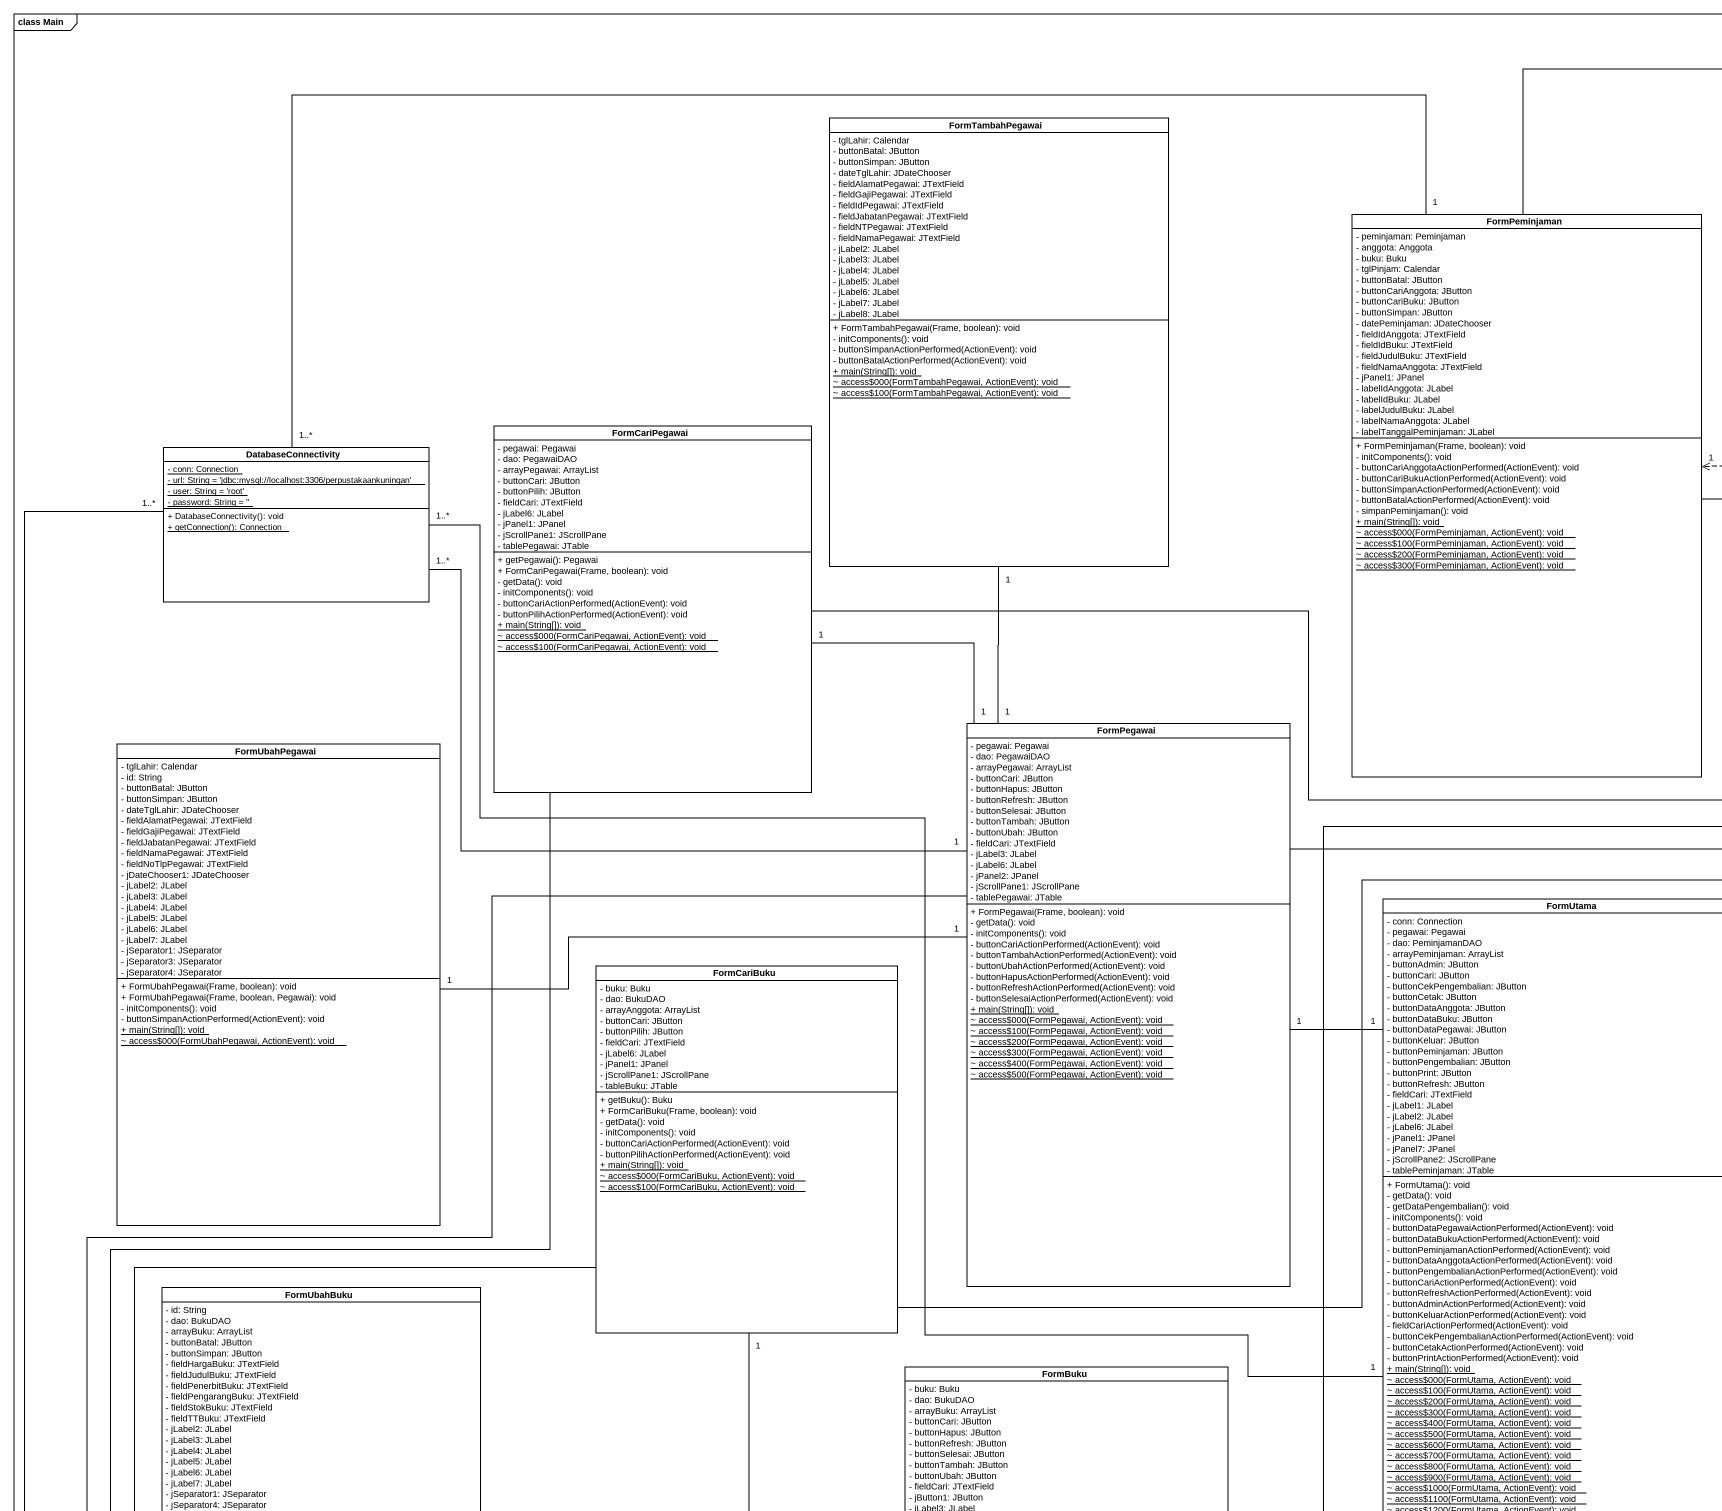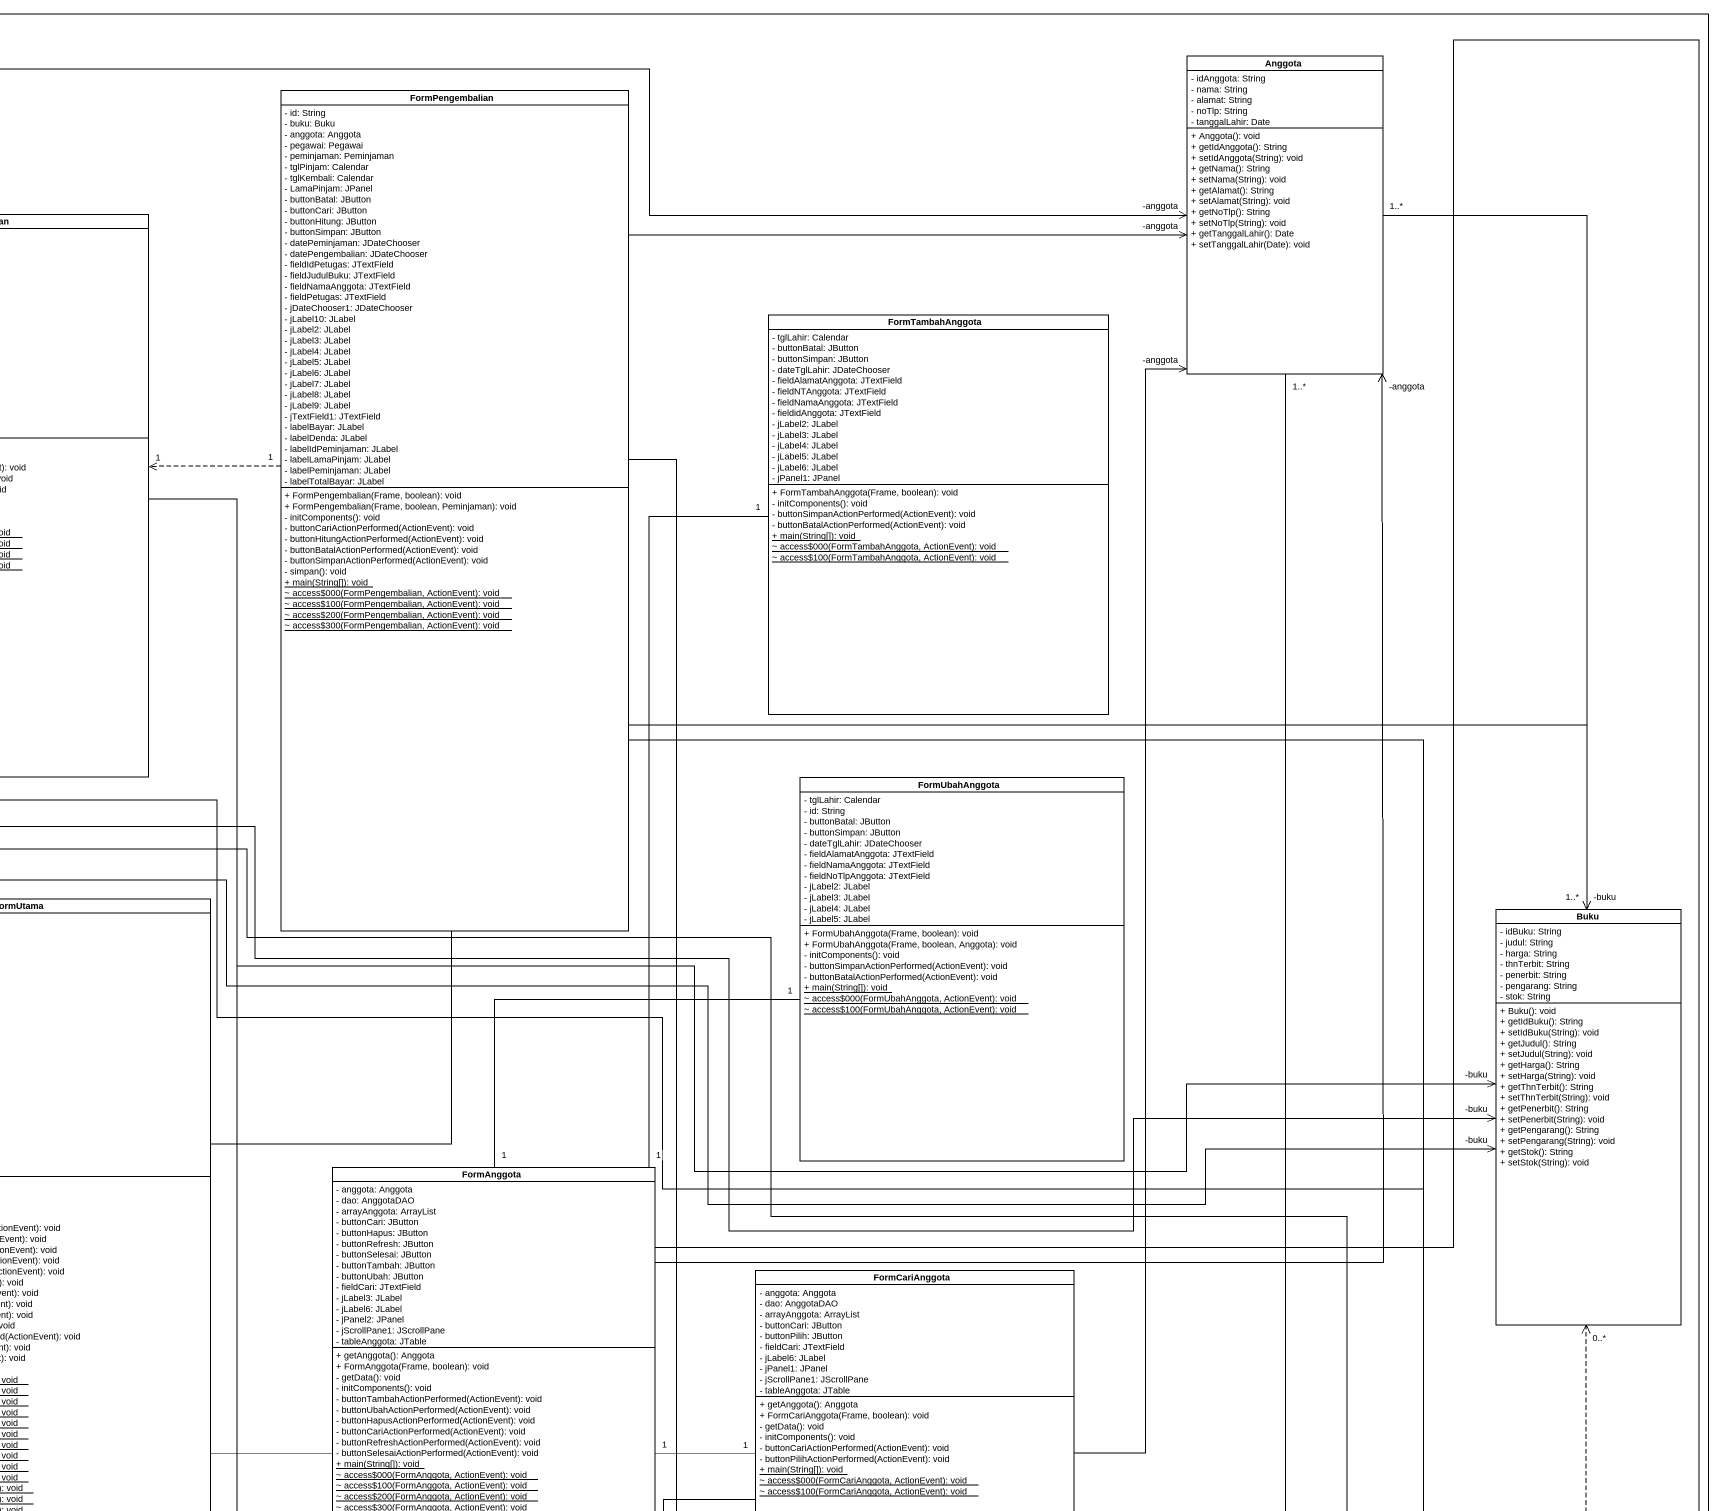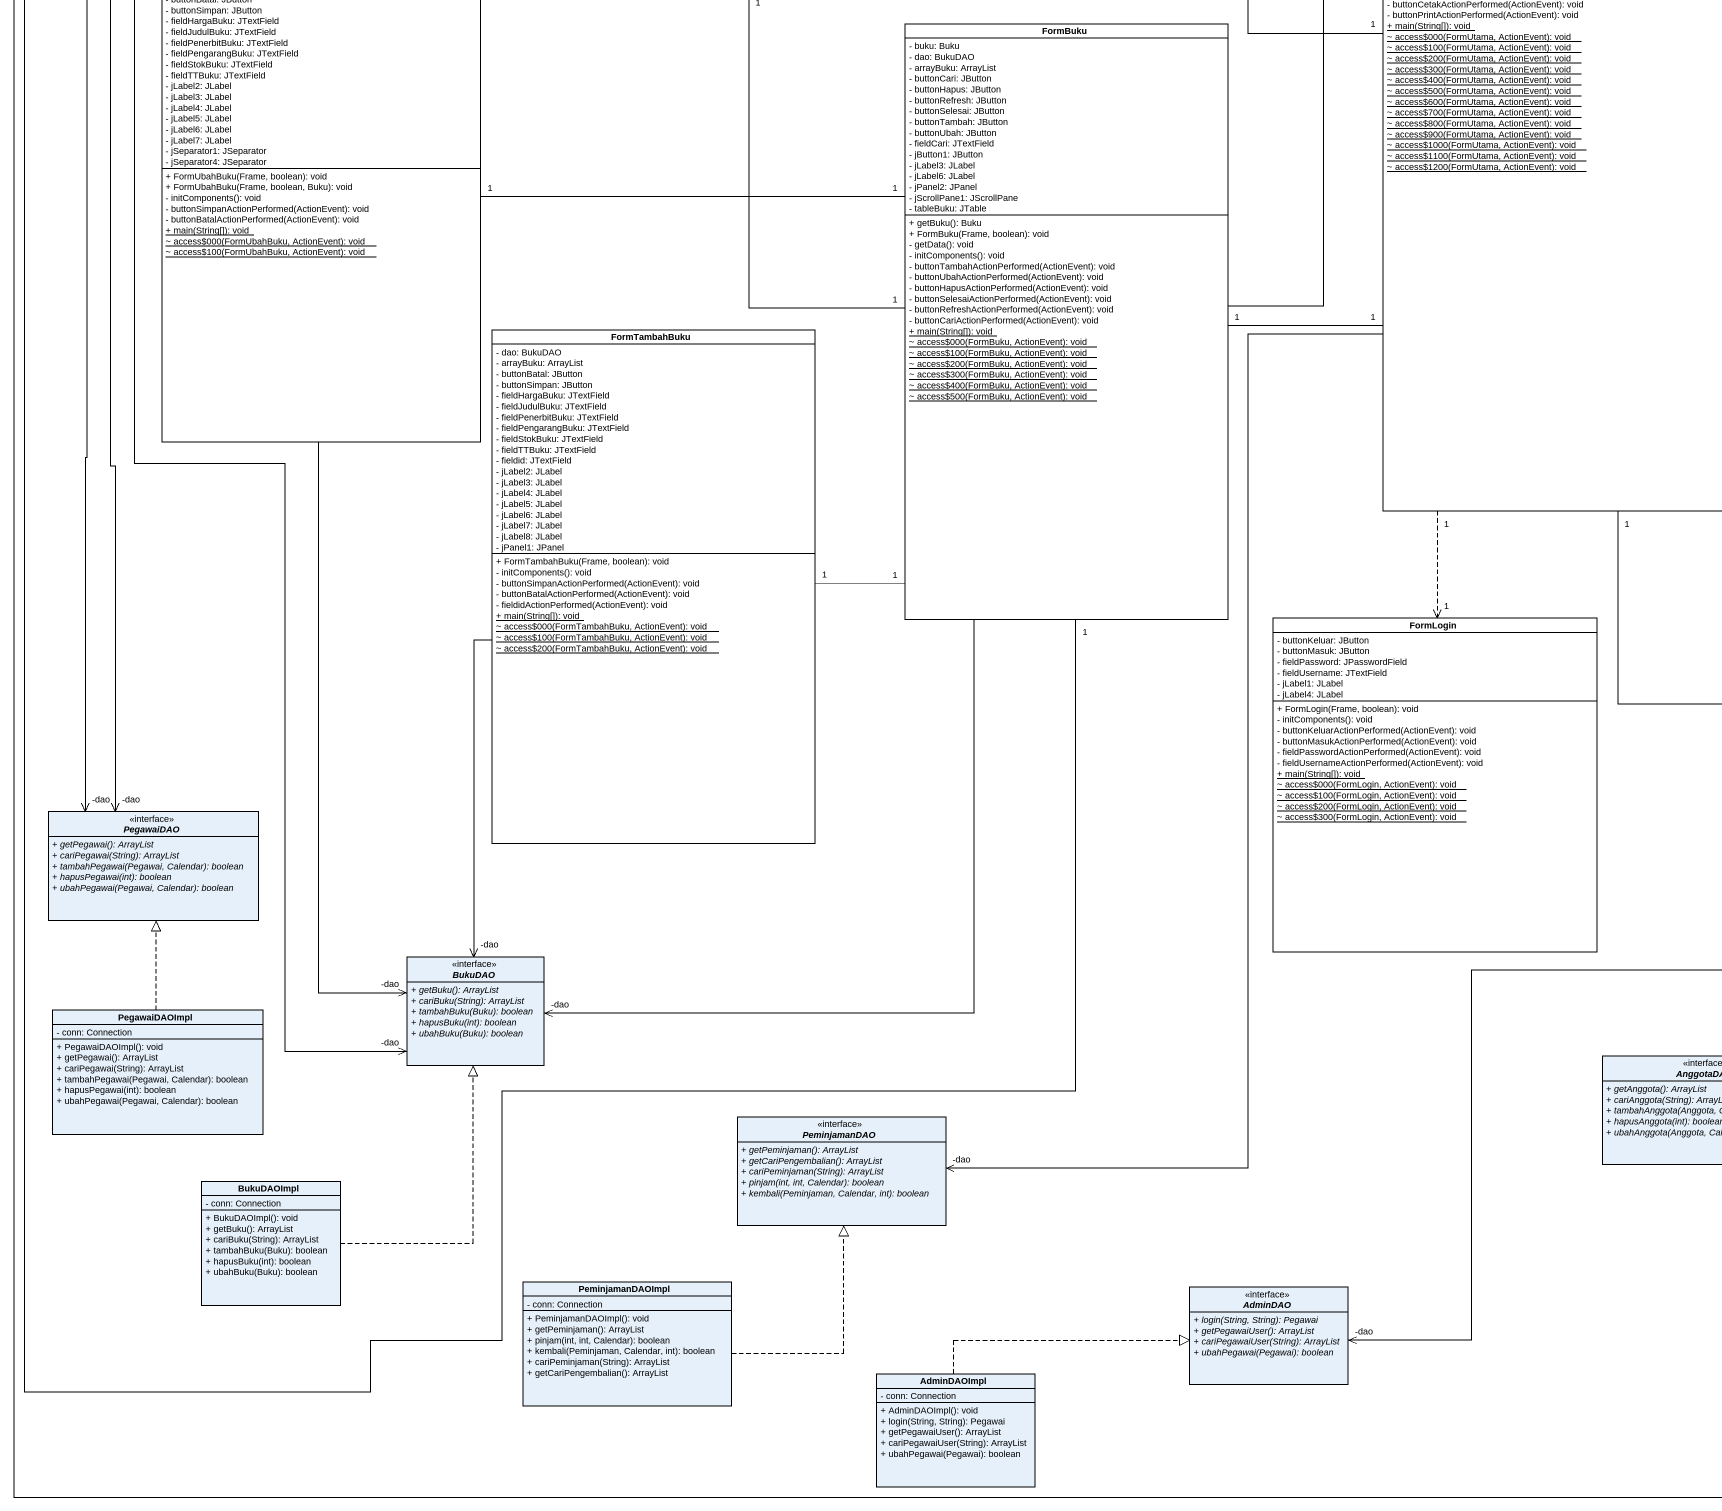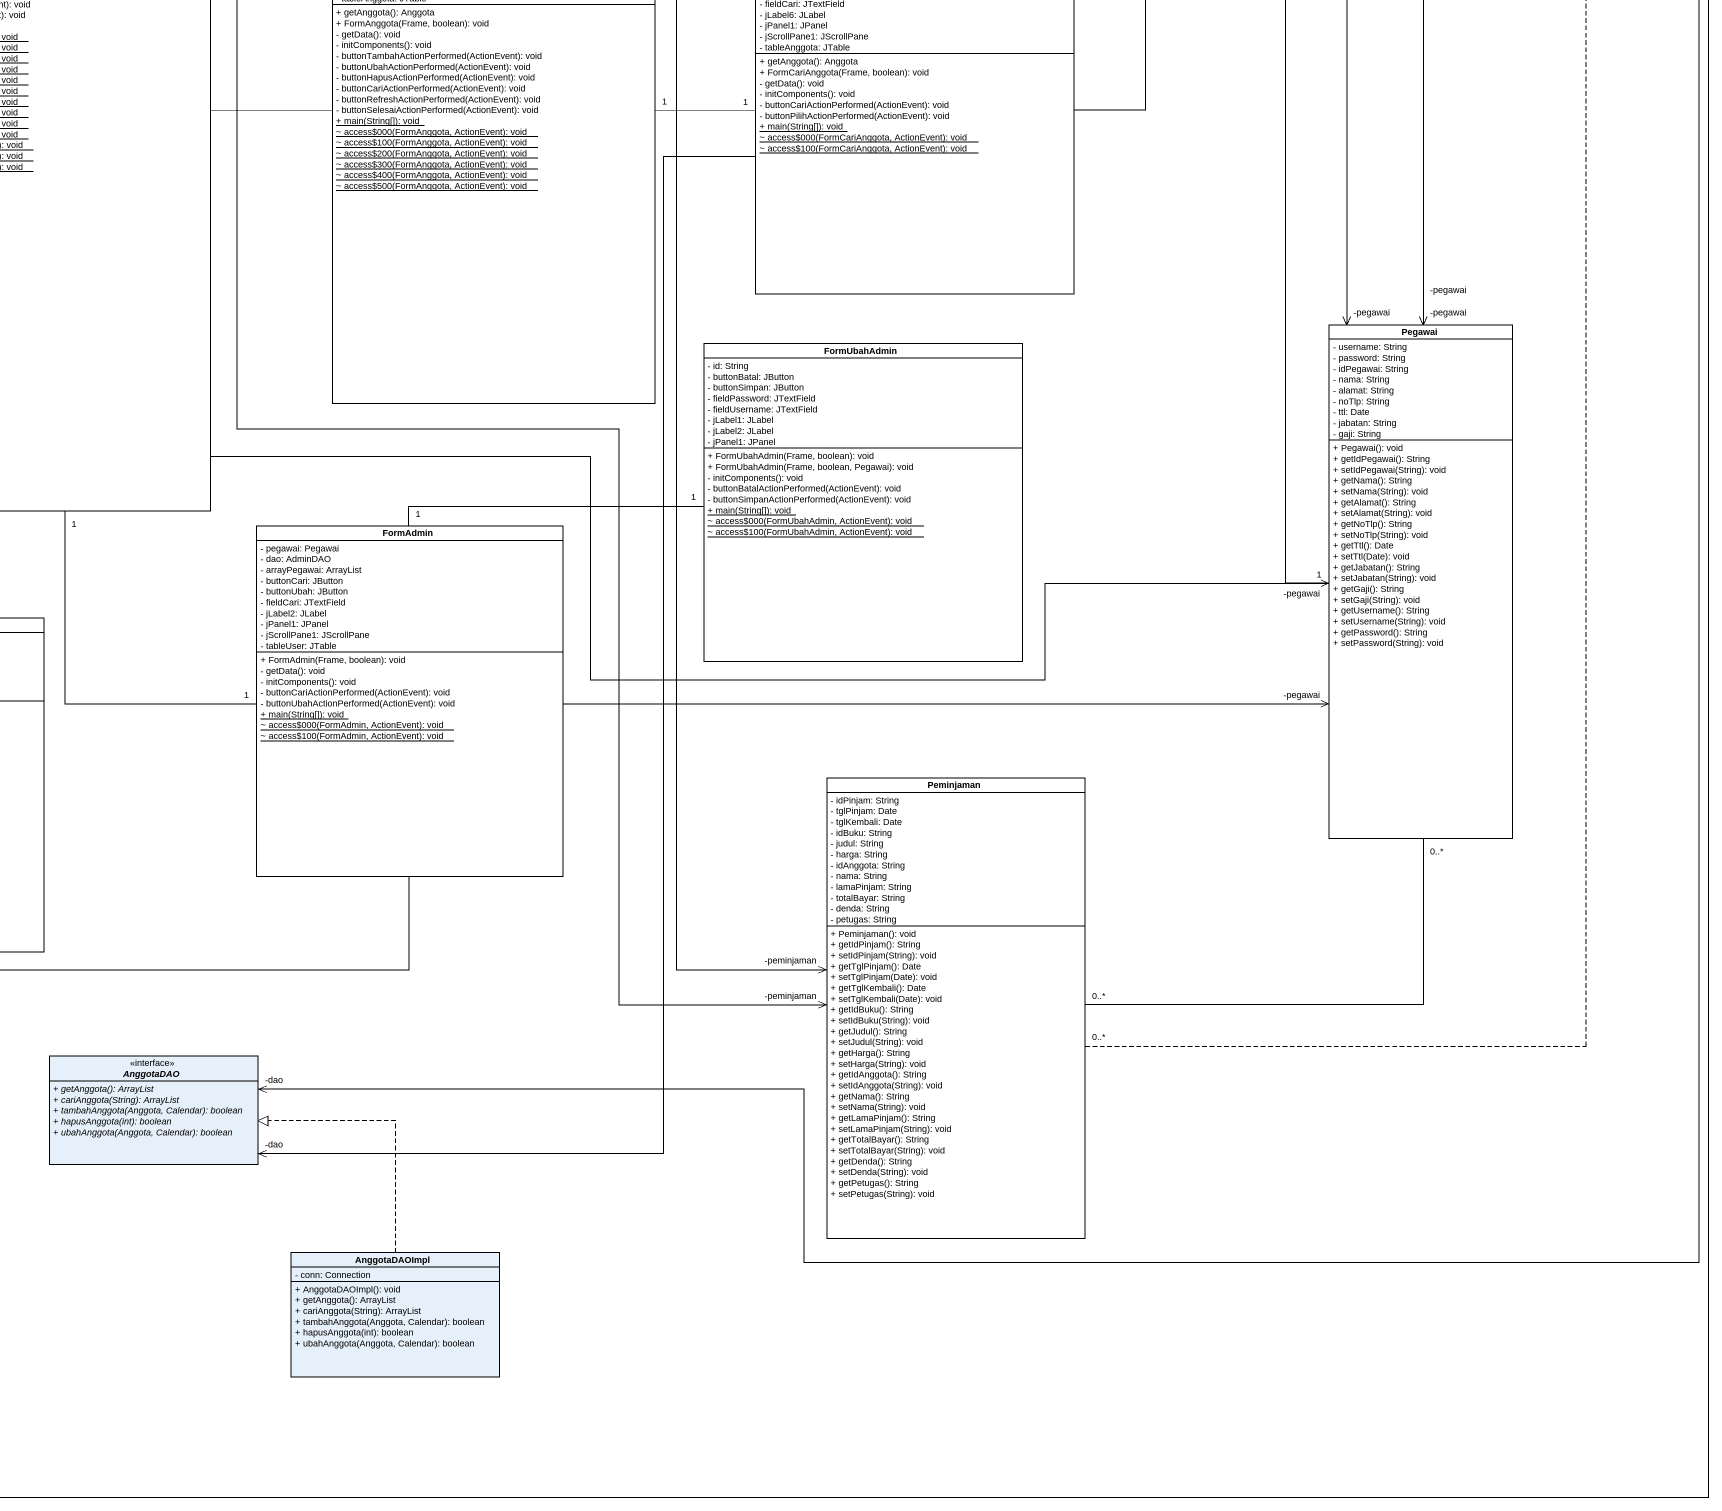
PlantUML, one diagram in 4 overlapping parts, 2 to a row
@startuml
mainframe class Main
hide circle
hide empty members
skinparam classAttributeIconSize 0
class Anggota #FFFFFF {
  - idAnggota: String
  - nama: String
  - alamat: String
  - noTlp: String
  - tanggalLahir: Date
  + Anggota(): void
  + getIdAnggota(): String
  + setIdAnggota(String): void
  + getNama(): String
  + setNama(String): void
  + getAlamat(): String
  + setAlamat(String): void
  + getNoTlp(): String
  + setNoTlp(String): void
  + getTanggalLahir(): Date
  + setTanggalLahir(Date): void
}
class FormTambahPegawai #FFFFFF {
  - tglLahir: Calendar
  - buttonBatal: JButton
  - buttonSimpan: JButton
  - dateTglLahir: JDateChooser
  - fieldAlamatPegawai: JTextField
  - fieldGajiPegawai: JTextField
  - fieldIdPegawai: JTextField
  - fieldJabatanPegawai: JTextField
  - fieldNTPegawai: JTextField
  - fieldNamaPegawai: JTextField
  - jLabel2: JLabel
  - jLabel3: JLabel
  - jLabel4: JLabel
  - jLabel5: JLabel
  - jLabel6: JLabel
  - jLabel7: JLabel
  - jLabel8: JLabel
  + FormTambahPegawai(Frame, boolean): void
  - initComponents(): void
  - buttonSimpanActionPerformed(ActionEvent): void
  - buttonBatalActionPerformed(ActionEvent): void
  {static} + main(String[]): void
  {static} ~ access~$000(FormTambahPegawai, ActionEvent): void
  {static} ~ access~$100(FormTambahPegawai, ActionEvent): void
}
class FormPengembalian #FFFFFF {
  - id: String
  - buku: Buku
  - anggota: Anggota
  - pegawai: Pegawai
  - peminjaman: Peminjaman
  - tglPinjam: Calendar
  - tglKembali: Calendar
  - LamaPinjam: JPanel
  - buttonBatal: JButton
  - buttonCari: JButton
  - buttonHitung: JButton
  - buttonSimpan: JButton
  - datePeminjaman: JDateChooser
  - datePengembalian: JDateChooser
  - fieldIdPetugas: JTextField
  - fieldJudulBuku: JTextField
  - fieldNamaAnggota: JTextField
  - fieldPetugas: JTextField
  - jDateChooser1: JDateChooser
  - jLabel10: JLabel
  - jLabel2: JLabel
  - jLabel3: JLabel
  - jLabel4: JLabel
  - jLabel5: JLabel
  - jLabel6: JLabel
  - jLabel7: JLabel
  - jLabel8: JLabel
  - jLabel9: JLabel
  - jTextField1: JTextField
  - labelBayar: JLabel
  - labelDenda: JLabel
  - labelIdPeminjaman: JLabel
  - labelLamaPinjam: JLabel
  - labelPeminjaman: JLabel
  - labelTotalBayar: JLabel
  + FormPengembalian(Frame, boolean): void
  + FormPengembalian(Frame, boolean, Peminjaman): void
  - initComponents(): void
  - buttonCariActionPerformed(ActionEvent): void
  - buttonHitungActionPerformed(ActionEvent): void
  - buttonBatalActionPerformed(ActionEvent): void
  - buttonSimpanActionPerformed(ActionEvent): void
  - simpan(): void
  {static} + main(String[]): void
  {static} ~ access~$000(FormPengembalian, ActionEvent): void
  {static} ~ access~$100(FormPengembalian, ActionEvent): void
  {static} ~ access~$200(FormPengembalian, ActionEvent): void
  {static} ~ access~$300(FormPengembalian, ActionEvent): void
}
class FormPeminjaman #FFFFFF {
  - peminjaman: Peminjaman
  - anggota: Anggota
  - buku: Buku
  - tglPinjam: Calendar
  - buttonBatal: JButton
  - buttonCariAnggota: JButton
  - buttonCariBuku: JButton
  - buttonSimpan: JButton
  - datePeminjaman: JDateChooser
  - fieldIdAnggota: JTextField
  - fieldIdBuku: JTextField
  - fieldJudulBuku: JTextField
  - fieldNamaAnggota: JTextField
  - jPanel1: JPanel
  - labelIdAnggota: JLabel
  - labelIdBuku: JLabel
  - labelJudulBuku: JLabel
  - labelNamaAnggota: JLabel
  - labelTanggalPeminjaman: JLabel
  + FormPeminjaman(Frame, boolean): void
  - initComponents(): void
  - buttonCariAnggotaActionPerformed(ActionEvent): void
  - buttonCariBukuActionPerformed(ActionEvent): void
  - buttonSimpanActionPerformed(ActionEvent): void
  - buttonBatalActionPerformed(ActionEvent): void
  - simpanPeminjaman(): void
  {static} + main(String[]): void
  {static} ~ access~$000(FormPeminjaman, ActionEvent): void
  {static} ~ access~$100(FormPeminjaman, ActionEvent): void
  {static} ~ access~$200(FormPeminjaman, ActionEvent): void
  {static} ~ access~$300(FormPeminjaman, ActionEvent): void
}
class FormTambahAnggota #FFFFFF {
  - tglLahir: Calendar
  - buttonBatal: JButton
  - buttonSimpan: JButton
  - dateTglLahir: JDateChooser
  - fieldAlamatAnggota: JTextField
  - fieldNTAnggota: JTextField
  - fieldNamaAnggota: JTextField
  - fieldidAnggota: JTextField
  - jLabel2: JLabel
  - jLabel3: JLabel
  - jLabel4: JLabel
  - jLabel5: JLabel
  - jLabel6: JLabel
  - jPanel1: JPanel
  + FormTambahAnggota(Frame, boolean): void
  - initComponents(): void
  - buttonSimpanActionPerformed(ActionEvent): void
  - buttonBatalActionPerformed(ActionEvent): void
  {static} + main(String[]): void
  {static} ~ access~$000(FormTambahAnggota, ActionEvent): void
  {static} ~ access~$100(FormTambahAnggota, ActionEvent): void
}
class FormCariPegawai #FFFFFF {
  - pegawai: Pegawai
  - dao: PegawaiDAO
  - arrayPegawai: ArrayList
  - buttonCari: JButton
  - buttonPilih: JButton
  - fieldCari: JTextField
  - jLabel6: JLabel
  - jPanel1: JPanel
  - jScrollPane1: JScrollPane
  - tablePegawai: JTable
  + getPegawai(): Pegawai
  + FormCariPegawai(Frame, boolean): void
  - getData(): void
  - initComponents(): void
  - buttonCariActionPerformed(ActionEvent): void
  - buttonPilihActionPerformed(ActionEvent): void
  {static} + main(String[]): void
  {static} ~ access~$000(FormCariPegawai, ActionEvent): void
  {static} ~ access~$100(FormCariPegawai, ActionEvent): void
}
class DatabaseConnectivity #FFFFFF {
  {static} - conn: Connection
  {static} - url: String = 'jdbc:mysql://localhost:3306/perpustakaankuningan'
  {static} - user: String = 'root'
  {static} - password: String = ''
  + DatabaseConnectivity(): void
  {static} + getConnection(): Connection
}
class FormUbahPegawai #FFFFFF {
  - tglLahir: Calendar
  - id: String
  - buttonBatal: JButton
  - buttonSimpan: JButton
  - dateTglLahir: JDateChooser
  - fieldAlamatPegawai: JTextField
  - fieldGajiPegawai: JTextField
  - fieldJabatanPegawai: JTextField
  - fieldNamaPegawai: JTextField
  - fieldNoTlpPegawai: JTextField
  - jDateChooser1: JDateChooser
  - jLabel2: JLabel
  - jLabel3: JLabel
  - jLabel4: JLabel
  - jLabel5: JLabel
  - jLabel6: JLabel
  - jLabel7: JLabel
  - jSeparator1: JSeparator
  - jSeparator3: JSeparator
  - jSeparator4: JSeparator
  + FormUbahPegawai(Frame, boolean): void
  + FormUbahPegawai(Frame, boolean, Pegawai): void
  - initComponents(): void
  - buttonSimpanActionPerformed(ActionEvent): void
  {static} + main(String[]): void
  {static} ~ access~$000(FormUbahPegawai, ActionEvent): void
}
class FormPegawai #FFFFFF {
  - pegawai: Pegawai
  - dao: PegawaiDAO
  - arrayPegawai: ArrayList
  - buttonCari: JButton
  - buttonHapus: JButton
  - buttonRefresh: JButton
  - buttonSelesai: JButton
  - buttonTambah: JButton
  - buttonUbah: JButton
  - fieldCari: JTextField
  - jLabel3: JLabel
  - jLabel6: JLabel
  - jPanel2: JPanel
  - jScrollPane1: JScrollPane
  - tablePegawai: JTable
  + FormPegawai(Frame, boolean): void
  - getData(): void
  - initComponents(): void
  - buttonCariActionPerformed(ActionEvent): void
  - buttonTambahActionPerformed(ActionEvent): void
  - buttonUbahActionPerformed(ActionEvent): void
  - buttonHapusActionPerformed(ActionEvent): void
  - buttonRefreshActionPerformed(ActionEvent): void
  - buttonSelesaiActionPerformed(ActionEvent): void
  {static} + main(String[]): void
  {static} ~ access~$000(FormPegawai, ActionEvent): void
  {static} ~ access~$100(FormPegawai, ActionEvent): void
  {static} ~ access~$200(FormPegawai, ActionEvent): void
  {static} ~ access~$300(FormPegawai, ActionEvent): void
  {static} ~ access~$400(FormPegawai, ActionEvent): void
  {static} ~ access~$500(FormPegawai, ActionEvent): void
}
class FormUbahAnggota #FFFFFF {
  - tglLahir: Calendar
  - id: String
  - buttonBatal: JButton
  - buttonSimpan: JButton
  - dateTglLahir: JDateChooser
  - fieldAlamatAnggota: JTextField
  - fieldNamaAnggota: JTextField
  - fieldNoTlpAnggota: JTextField
  - jLabel2: JLabel
  - jLabel3: JLabel
  - jLabel4: JLabel
  - jLabel5: JLabel
  + FormUbahAnggota(Frame, boolean): void
  + FormUbahAnggota(Frame, boolean, Anggota): void
  - initComponents(): void
  - buttonSimpanActionPerformed(ActionEvent): void
  - buttonBatalActionPerformed(ActionEvent): void
  {static} + main(String[]): void
  {static} ~ access~$000(FormUbahAnggota, ActionEvent): void
  {static} ~ access~$100(FormUbahAnggota, ActionEvent): void
}
class FormUtama #FFFFFF {
  - conn: Connection
  - pegawai: Pegawai
  - dao: PeminjamanDAO
  - arrayPeminjaman: ArrayList
  - buttonAdmin: JButton
  - buttonCari: JButton
  - buttonCekPengembalian: JButton
  - buttonCetak: JButton
  - buttonDataAnggota: JButton
  - buttonDataBuku: JButton
  - buttonDataPegawai: JButton
  - buttonKeluar: JButton
  - buttonPeminjaman: JButton
  - buttonPengembalian: JButton
  - buttonPrint: JButton
  - buttonRefresh: JButton
  - fieldCari: JTextField
  - jLabel1: JLabel
  - jLabel2: JLabel
  - jLabel6: JLabel
  - jPanel1: JPanel
  - jPanel7: JPanel
  - jScrollPane2: JScrollPane
  - tablePeminjaman: JTable
  + FormUtama(): void
  - getData(): void
  - getDataPengembalian(): void
  - initComponents(): void
  - buttonDataPegawaiActionPerformed(ActionEvent): void
  - buttonDataBukuActionPerformed(ActionEvent): void
  - buttonPeminjamanActionPerformed(ActionEvent): void
  - buttonDataAnggotaActionPerformed(ActionEvent): void
  - buttonPengembalianActionPerformed(ActionEvent): void
  - buttonCariActionPerformed(ActionEvent): void
  - buttonRefreshActionPerformed(ActionEvent): void
  - buttonAdminActionPerformed(ActionEvent): void
  - buttonKeluarActionPerformed(ActionEvent): void
  - fieldCariActionPerformed(ActionEvent): void
  - buttonCekPengembalianActionPerformed(ActionEvent): void
  - buttonCetakActionPerformed(ActionEvent): void
  - buttonPrintActionPerformed(ActionEvent): void
  {static} + main(String[]): void
  {static} ~ access~$000(FormUtama, ActionEvent): void
  {static} ~ access~$100(FormUtama, ActionEvent): void
  {static} ~ access~$200(FormUtama, ActionEvent): void
  {static} ~ access~$300(FormUtama, ActionEvent): void
  {static} ~ access~$400(FormUtama, ActionEvent): void
  {static} ~ access~$500(FormUtama, ActionEvent): void
  {static} ~ access~$600(FormUtama, ActionEvent): void
  {static} ~ access~$700(FormUtama, ActionEvent): void
  {static} ~ access~$800(FormUtama, ActionEvent): void
  {static} ~ access~$900(FormUtama, ActionEvent): void
  {static} ~ access~$1000(FormUtama, ActionEvent): void
  {static} ~ access~$1100(FormUtama, ActionEvent): void
  {static} ~ access~$1200(FormUtama, ActionEvent): void
}
class Buku #FFFFFF {
  - idBuku: String
  - judul: String
  - harga: String
  - thnTerbit: String
  - penerbit: String
  - pengarang: String
  - stok: String
  + Buku(): void
  + getIdBuku(): String
  + setIdBuku(String): void
  + getJudul(): String
  + setJudul(String): void
  + getHarga(): String
  + setHarga(String): void
  + getThnTerbit(): String
  + setThnTerbit(String): void
  + getPenerbit(): String
  + setPenerbit(String): void
  + getPengarang(): String
  + setPengarang(String): void
  + getStok(): String
  + setStok(String): void
}
class FormCariBuku #FFFFFF {
  - buku: Buku
  - dao: BukuDAO
  - arrayAnggota: ArrayList
  - buttonCari: JButton
  - buttonPilih: JButton
  - fieldCari: JTextField
  - jLabel6: JLabel
  - jPanel1: JPanel
  - jScrollPane1: JScrollPane
  - tableBuku: JTable
  + getBuku(): Buku
  + FormCariBuku(Frame, boolean): void
  - getData(): void
  - initComponents(): void
  - buttonCariActionPerformed(ActionEvent): void
  - buttonPilihActionPerformed(ActionEvent): void
  {static} + main(String[]): void
  {static} ~ access~$000(FormCariBuku, ActionEvent): void
  {static} ~ access~$100(FormCariBuku, ActionEvent): void
}
class FormAnggota #FFFFFF {
  - anggota: Anggota
  - dao: AnggotaDAO
  - arrayAnggota: ArrayList
  - buttonCari: JButton
  - buttonHapus: JButton
  - buttonRefresh: JButton
  - buttonSelesai: JButton
  - buttonTambah: JButton
  - buttonUbah: JButton
  - fieldCari: JTextField
  - jLabel3: JLabel
  - jLabel6: JLabel
  - jPanel2: JPanel
  - jScrollPane1: JScrollPane
  - tableAnggota: JTable
  + getAnggota(): Anggota
  + FormAnggota(Frame, boolean): void
  - getData(): void
  - initComponents(): void
  - buttonTambahActionPerformed(ActionEvent): void
  - buttonUbahActionPerformed(ActionEvent): void
  - buttonHapusActionPerformed(ActionEvent): void
  - buttonCariActionPerformed(ActionEvent): void
  - buttonRefreshActionPerformed(ActionEvent): void
  - buttonSelesaiActionPerformed(ActionEvent): void
  {static} + main(String[]): void
  {static} ~ access~$000(FormAnggota, ActionEvent): void
  {static} ~ access~$100(FormAnggota, ActionEvent): void
  {static} ~ access~$200(FormAnggota, ActionEvent): void
  {static} ~ access~$300(FormAnggota, ActionEvent): void
  {static} ~ access~$400(FormAnggota, ActionEvent): void
  {static} ~ access~$500(FormAnggota, ActionEvent): void
}
class FormUbahBuku #FFFFFF {
  - id: String
  - dao: BukuDAO
  - arrayBuku: ArrayList
  - buttonBatal: JButton
  - buttonSimpan: JButton
  - fieldHargaBuku: JTextField
  - fieldJudulBuku: JTextField
  - fieldPenerbitBuku: JTextField
  - fieldPengarangBuku: JTextField
  - fieldStokBuku: JTextField
  - fieldTTBuku: JTextField
  - jLabel2: JLabel
  - jLabel3: JLabel
  - jLabel4: JLabel
  - jLabel5: JLabel
  - jLabel6: JLabel
  - jLabel7: JLabel
  - jSeparator1: JSeparator
  - jSeparator4: JSeparator
  + FormUbahBuku(Frame, boolean): void
  + FormUbahBuku(Frame, boolean, Buku): void
  - initComponents(): void
  - buttonSimpanActionPerformed(ActionEvent): void
  - buttonBatalActionPerformed(ActionEvent): void
  {static} + main(String[]): void
  {static} ~ access~$000(FormUbahBuku, ActionEvent): void
  {static} ~ access~$100(FormUbahBuku, ActionEvent): void
}
class FormCariAnggota #FFFFFF {
  - anggota: Anggota
  - dao: AnggotaDAO
  - arrayAnggota: ArrayList
  - buttonCari: JButton
  - buttonPilih: JButton
  - fieldCari: JTextField
  - jLabel6: JLabel
  - jPanel1: JPanel
  - jScrollPane1: JScrollPane
  - tableAnggota: JTable
  + getAnggota(): Anggota
  + FormCariAnggota(Frame, boolean): void
  - getData(): void
  - initComponents(): void
  - buttonCariActionPerformed(ActionEvent): void
  - buttonPilihActionPerformed(ActionEvent): void
  {static} + main(String[]): void
  {static} ~ access~$000(FormCariAnggota, ActionEvent): void
  {static} ~ access~$100(FormCariAnggota, ActionEvent): void
}
class FormBuku #FFFFFF {
  - buku: Buku
  - dao: BukuDAO
  - arrayBuku: ArrayList
  - buttonCari: JButton
  - buttonHapus: JButton
  - buttonRefresh: JButton
  - buttonSelesai: JButton
  - buttonTambah: JButton
  - buttonUbah: JButton
  - fieldCari: JTextField
  - jButton1: JButton
  - jLabel3: JLabel
  - jLabel6: JLabel
  - jPanel2: JPanel
  - jScrollPane1: JScrollPane
  - tableBuku: JTable
  + getBuku(): Buku
  + FormBuku(Frame, boolean): void
  - getData(): void
  - initComponents(): void
  - buttonTambahActionPerformed(ActionEvent): void
  - buttonUbahActionPerformed(ActionEvent): void
  - buttonHapusActionPerformed(ActionEvent): void
  - buttonSelesaiActionPerformed(ActionEvent): void
  - buttonRefreshActionPerformed(ActionEvent): void
  - buttonCariActionPerformed(ActionEvent): void
  {static} + main(String[]): void
  {static} ~ access~$000(FormBuku, ActionEvent): void
  {static} ~ access~$100(FormBuku, ActionEvent): void
  {static} ~ access~$200(FormBuku, ActionEvent): void
  {static} ~ access~$300(FormBuku, ActionEvent): void
  {static} ~ access~$400(FormBuku, ActionEvent): void
  {static} ~ access~$500(FormBuku, ActionEvent): void
}
class FormTambahBuku #FFFFFF {
  - dao: BukuDAO
  - arrayBuku: ArrayList
  - buttonBatal: JButton
  - buttonSimpan: JButton
  - fieldHargaBuku: JTextField
  - fieldJudulBuku: JTextField
  - fieldPenerbitBuku: JTextField
  - fieldPengarangBuku: JTextField
  - fieldStokBuku: JTextField
  - fieldTTBuku: JTextField
  - fieldid: JTextField
  - jLabel2: JLabel
  - jLabel3: JLabel
  - jLabel4: JLabel
  - jLabel5: JLabel
  - jLabel6: JLabel
  - jLabel7: JLabel
  - jLabel8: JLabel
  - jPanel1: JPanel
  + FormTambahBuku(Frame, boolean): void
  - initComponents(): void
  - buttonSimpanActionPerformed(ActionEvent): void
  - buttonBatalActionPerformed(ActionEvent): void
  - fieldidActionPerformed(ActionEvent): void
  {static} + main(String[]): void
  {static} ~ access~$000(FormTambahBuku, ActionEvent): void
  {static} ~ access~$100(FormTambahBuku, ActionEvent): void
  {static} ~ access~$200(FormTambahBuku, ActionEvent): void
}
class Pegawai #FFFFFF {
  - username: String
  - password: String
  - idPegawai: String
  - nama: String
  - alamat: String
  - noTlp: String
  - ttl: Date
  - jabatan: String
  - gaji: String
  + Pegawai(): void
  + getIdPegawai(): String
  + setIdPegawai(String): void
  + getNama(): String
  + setNama(String): void
  + getAlamat(): String
  + setAlamat(String): void
  + getNoTlp(): String
  + setNoTlp(String): void
  + getTtl(): Date
  + setTtl(Date): void
  + getJabatan(): String
  + setJabatan(String): void
  + getGaji(): String
  + setGaji(String): void
  + getUsername(): String
  + setUsername(String): void
  + getPassword(): String
  + setPassword(String): void
}
class FormUbahAdmin #FFFFFF {
  - id: String
  - buttonBatal: JButton
  - buttonSimpan: JButton
  - fieldPassword: JTextField
  - fieldUsername: JTextField
  - jLabel1: JLabel
  - jLabel2: JLabel
  - jPanel1: JPanel
  + FormUbahAdmin(Frame, boolean): void
  + FormUbahAdmin(Frame, boolean, Pegawai): void
  - initComponents(): void
  - buttonBatalActionPerformed(ActionEvent): void
  - buttonSimpanActionPerformed(ActionEvent): void
  {static} + main(String[]): void
  {static} ~ access~$000(FormUbahAdmin, ActionEvent): void
  {static} ~ access~$100(FormUbahAdmin, ActionEvent): void
}
class FormAdmin #FFFFFF {
  - pegawai: Pegawai
  - dao: AdminDAO
  - arrayPegawai: ArrayList
  - buttonCari: JButton
  - buttonUbah: JButton
  - fieldCari: JTextField
  - jLabel2: JLabel
  - jPanel1: JPanel
  - jScrollPane1: JScrollPane
  - tableUser: JTable
  + FormAdmin(Frame, boolean): void
  - getData(): void
  - initComponents(): void
  - buttonCariActionPerformed(ActionEvent): void
  - buttonUbahActionPerformed(ActionEvent): void
  {static} + main(String[]): void
  {static} ~ access~$000(FormAdmin, ActionEvent): void
  {static} ~ access~$100(FormAdmin, ActionEvent): void
}
class FormLogin #FFFFFF {
  - buttonKeluar: JButton
  - buttonMasuk: JButton
  - fieldPassword: JPasswordField
  - fieldUsername: JTextField
  - jLabel1: JLabel
  - jLabel4: JLabel
  + FormLogin(Frame, boolean): void
  - initComponents(): void
  - buttonKeluarActionPerformed(ActionEvent): void
  - buttonMasukActionPerformed(ActionEvent): void
  - fieldPasswordActionPerformed(ActionEvent): void
  - fieldUsernameActionPerformed(ActionEvent): void
  {static} + main(String[]): void
  {static} ~ access~$000(FormLogin, ActionEvent): void
  {static} ~ access~$100(FormLogin, ActionEvent): void
  {static} ~ access~$200(FormLogin, ActionEvent): void
  {static} ~ access~$300(FormLogin, ActionEvent): void
}
class Peminjaman #FFFFFF {
  - idPinjam: String
  - tglPinjam: Date
  - tglKembali: Date
  - idBuku: String
  - judul: String
  - harga: String
  - idAnggota: String
  - nama: String
  - lamaPinjam: String
  - totalBayar: String
  - denda: String
  - petugas: String
  + Peminjaman(): void
  + getIdPinjam(): String
  + setIdPinjam(String): void
  + getTglPinjam(): Date
  + setTglPinjam(Date): void
  + getTglKembali(): Date
  + setTglKembali(Date): void
  + getIdBuku(): String
  + setIdBuku(String): void
  + getJudul(): String
  + setJudul(String): void
  + getHarga(): String
  + setHarga(String): void
  + getIdAnggota(): String
  + setIdAnggota(String): void
  + getNama(): String
  + setNama(String): void
  + getLamaPinjam(): String
  + setLamaPinjam(String): void
  + getTotalBayar(): String
  + setTotalBayar(String): void
  + getDenda(): String
  + setDenda(String): void
  + getPetugas(): String
  + setPetugas(String): void
}
interface PegawaiDAO <<interface>> {
  {abstract} + getPegawai(): ArrayList
  {abstract} + cariPegawai(String): ArrayList
  {abstract} + tambahPegawai(Pegawai, Calendar): boolean
  {abstract} + hapusPegawai(int): boolean
  {abstract} + ubahPegawai(Pegawai, Calendar): boolean
}
interface BukuDAO <<interface>> {
  {abstract} + getBuku(): ArrayList
  {abstract} + cariBuku(String): ArrayList
  {abstract} + tambahBuku(Buku): boolean
  {abstract} + hapusBuku(int): boolean
  {abstract} + ubahBuku(Buku): boolean
}
class PegawaiDAOImpl {
  - conn: Connection
  + PegawaiDAOImpl(): void
  + getPegawai(): ArrayList
  + cariPegawai(String): ArrayList
  + tambahPegawai(Pegawai, Calendar): boolean
  + hapusPegawai(int): boolean
  + ubahPegawai(Pegawai, Calendar): boolean
}
interface AnggotaDAO <<interface>> {
  {abstract} + getAnggota(): ArrayList
  {abstract} + cariAnggota(String): ArrayList
  {abstract} + tambahAnggota(Anggota, Calendar): boolean
  {abstract} + hapusAnggota(int): boolean
  {abstract} + ubahAnggota(Anggota, Calendar): boolean
}
interface PeminjamanDAO <<interface>> {
  {abstract} + getPeminjaman(): ArrayList
  {abstract} + getCariPengembalian(): ArrayList
  {abstract} + cariPeminjaman(String): ArrayList
  {abstract} + pinjam(int, int, Calendar): boolean
  {abstract} + kembali(Peminjaman, Calendar, int): boolean
}
class BukuDAOImpl {
  - conn: Connection
  + BukuDAOImpl(): void
  + getBuku(): ArrayList
  + cariBuku(String): ArrayList
  + tambahBuku(Buku): boolean
  + hapusBuku(int): boolean
  + ubahBuku(Buku): boolean
}
class AnggotaDAOImpl {
  - conn: Connection
  + AnggotaDAOImpl(): void
  + getAnggota(): ArrayList
  + cariAnggota(String): ArrayList
  + tambahAnggota(Anggota, Calendar): boolean
  + hapusAnggota(int): boolean
  + ubahAnggota(Anggota, Calendar): boolean
}
class PeminjamanDAOImpl {
  - conn: Connection
  + PeminjamanDAOImpl(): void
  + getPeminjaman(): ArrayList
  + pinjam(int, int, Calendar): boolean
  + kembali(Peminjaman, Calendar, int): boolean
  + cariPeminjaman(String): ArrayList
  + getCariPengembalian(): ArrayList
}
interface AdminDAO <<interface>> {
  {abstract} + login(String, String): Pegawai
  {abstract} + getPegawaiUser(): ArrayList
  {abstract} + cariPegawaiUser(String): ArrayList
  {abstract} + ubahPegawai(Pegawai): boolean
}
class AdminDAOImpl {
  - conn: Connection
  + AdminDAOImpl(): void
  + login(String, String): Pegawai
  + getPegawaiUser(): ArrayList
  + cariPegawaiUser(String): ArrayList
  + ubahPegawai(Pegawai): boolean
}
Anggota "1..*" -- "1..*" Buku
FormPengembalian -right-> "-anggota" Anggota
FormPengembalian "1" .left.> "1" FormPeminjaman
FormPengembalian -right-> "-buku" Buku
FormPengembalian --> "-pegawai" Pegawai
FormPengembalian --> "-peminjaman" Peminjaman
FormPeminjaman -right-> "-anggota" Anggota
FormPeminjaman -right-> "-buku" Buku
FormPeminjaman --> "-peminjaman" Peminjaman
FormCariPegawai -right-> "-pegawai" Pegawai
FormCariPegawai --> "-dao" PegawaiDAO
DatabaseConnectivity "1..*" -right- "1" FormPeminjaman
DatabaseConnectivity "1..*" -right- "1" FormPegawai
DatabaseConnectivity "1..*" -- "1" FormUtama
DatabaseConnectivity "1..*" -- "1" FormBuku
FormPegawai "1" -up- "1" FormTambahPegawai
FormPegawai "1" -up- "1" FormCariPegawai
FormPegawai "1" -left- "1" FormUbahPegawai
FormPegawai -right-> "-pegawai" Pegawai
FormPegawai --> "-dao" PegawaiDAO
FormUtama -up- FormPengembalian
FormUtama "1" -up- "1" FormPegawai
FormUtama -right- FormAnggota
FormUtama "1" -left- "1" FormBuku
FormUtama -right-> "-pegawai" Pegawai
FormUtama "1" -- "1" FormAdmin
FormUtama "1" ..> "1" FormLogin
FormUtama --> "-dao" PeminjamanDAO
FormCariBuku -right-> "-buku" Buku
FormCariBuku --> "-dao" BukuDAO
FormAnggota -up-> "-anggota" Anggota
FormAnggota "1" -up- "1" FormTambahAnggota
FormAnggota "1" -up- "1" FormUbahAnggota
FormAnggota "1" -right- "1" FormCariAnggota
FormAnggota --> "-dao" AnggotaDAO
FormUbahBuku --> "-dao" BukuDAO
FormCariAnggota -up-> "-anggota" Anggota
FormCariAnggota --> "-dao" AnggotaDAO
FormBuku -right-> "-buku" Buku
FormBuku "1" -up- "1" FormCariBuku
FormBuku "1" -left- "1" FormUbahBuku
FormBuku "1" -- "1" FormTambahBuku
FormBuku --> "-dao" BukuDAO
FormTambahBuku --> "-dao" BukuDAO
Pegawai "1" -up- "1..*" Anggota
Pegawai "0..*" -- "0..*" Peminjaman
FormAdmin -right-> "-pegawai" Pegawai
FormAdmin "1" -right- "1" FormUbahAdmin
FormAdmin --> "-dao" AdminDAO
Peminjaman "0..*" .up.> "0..*" Buku
PegawaiDAOImpl .up.|> PegawaiDAO
BukuDAOImpl .up.|> BukuDAO
AnggotaDAOImpl .up.|> AnggotaDAO
PeminjamanDAOImpl .up.|> PeminjamanDAO
AdminDAOImpl .right.|> AdminDAO
@enduml
